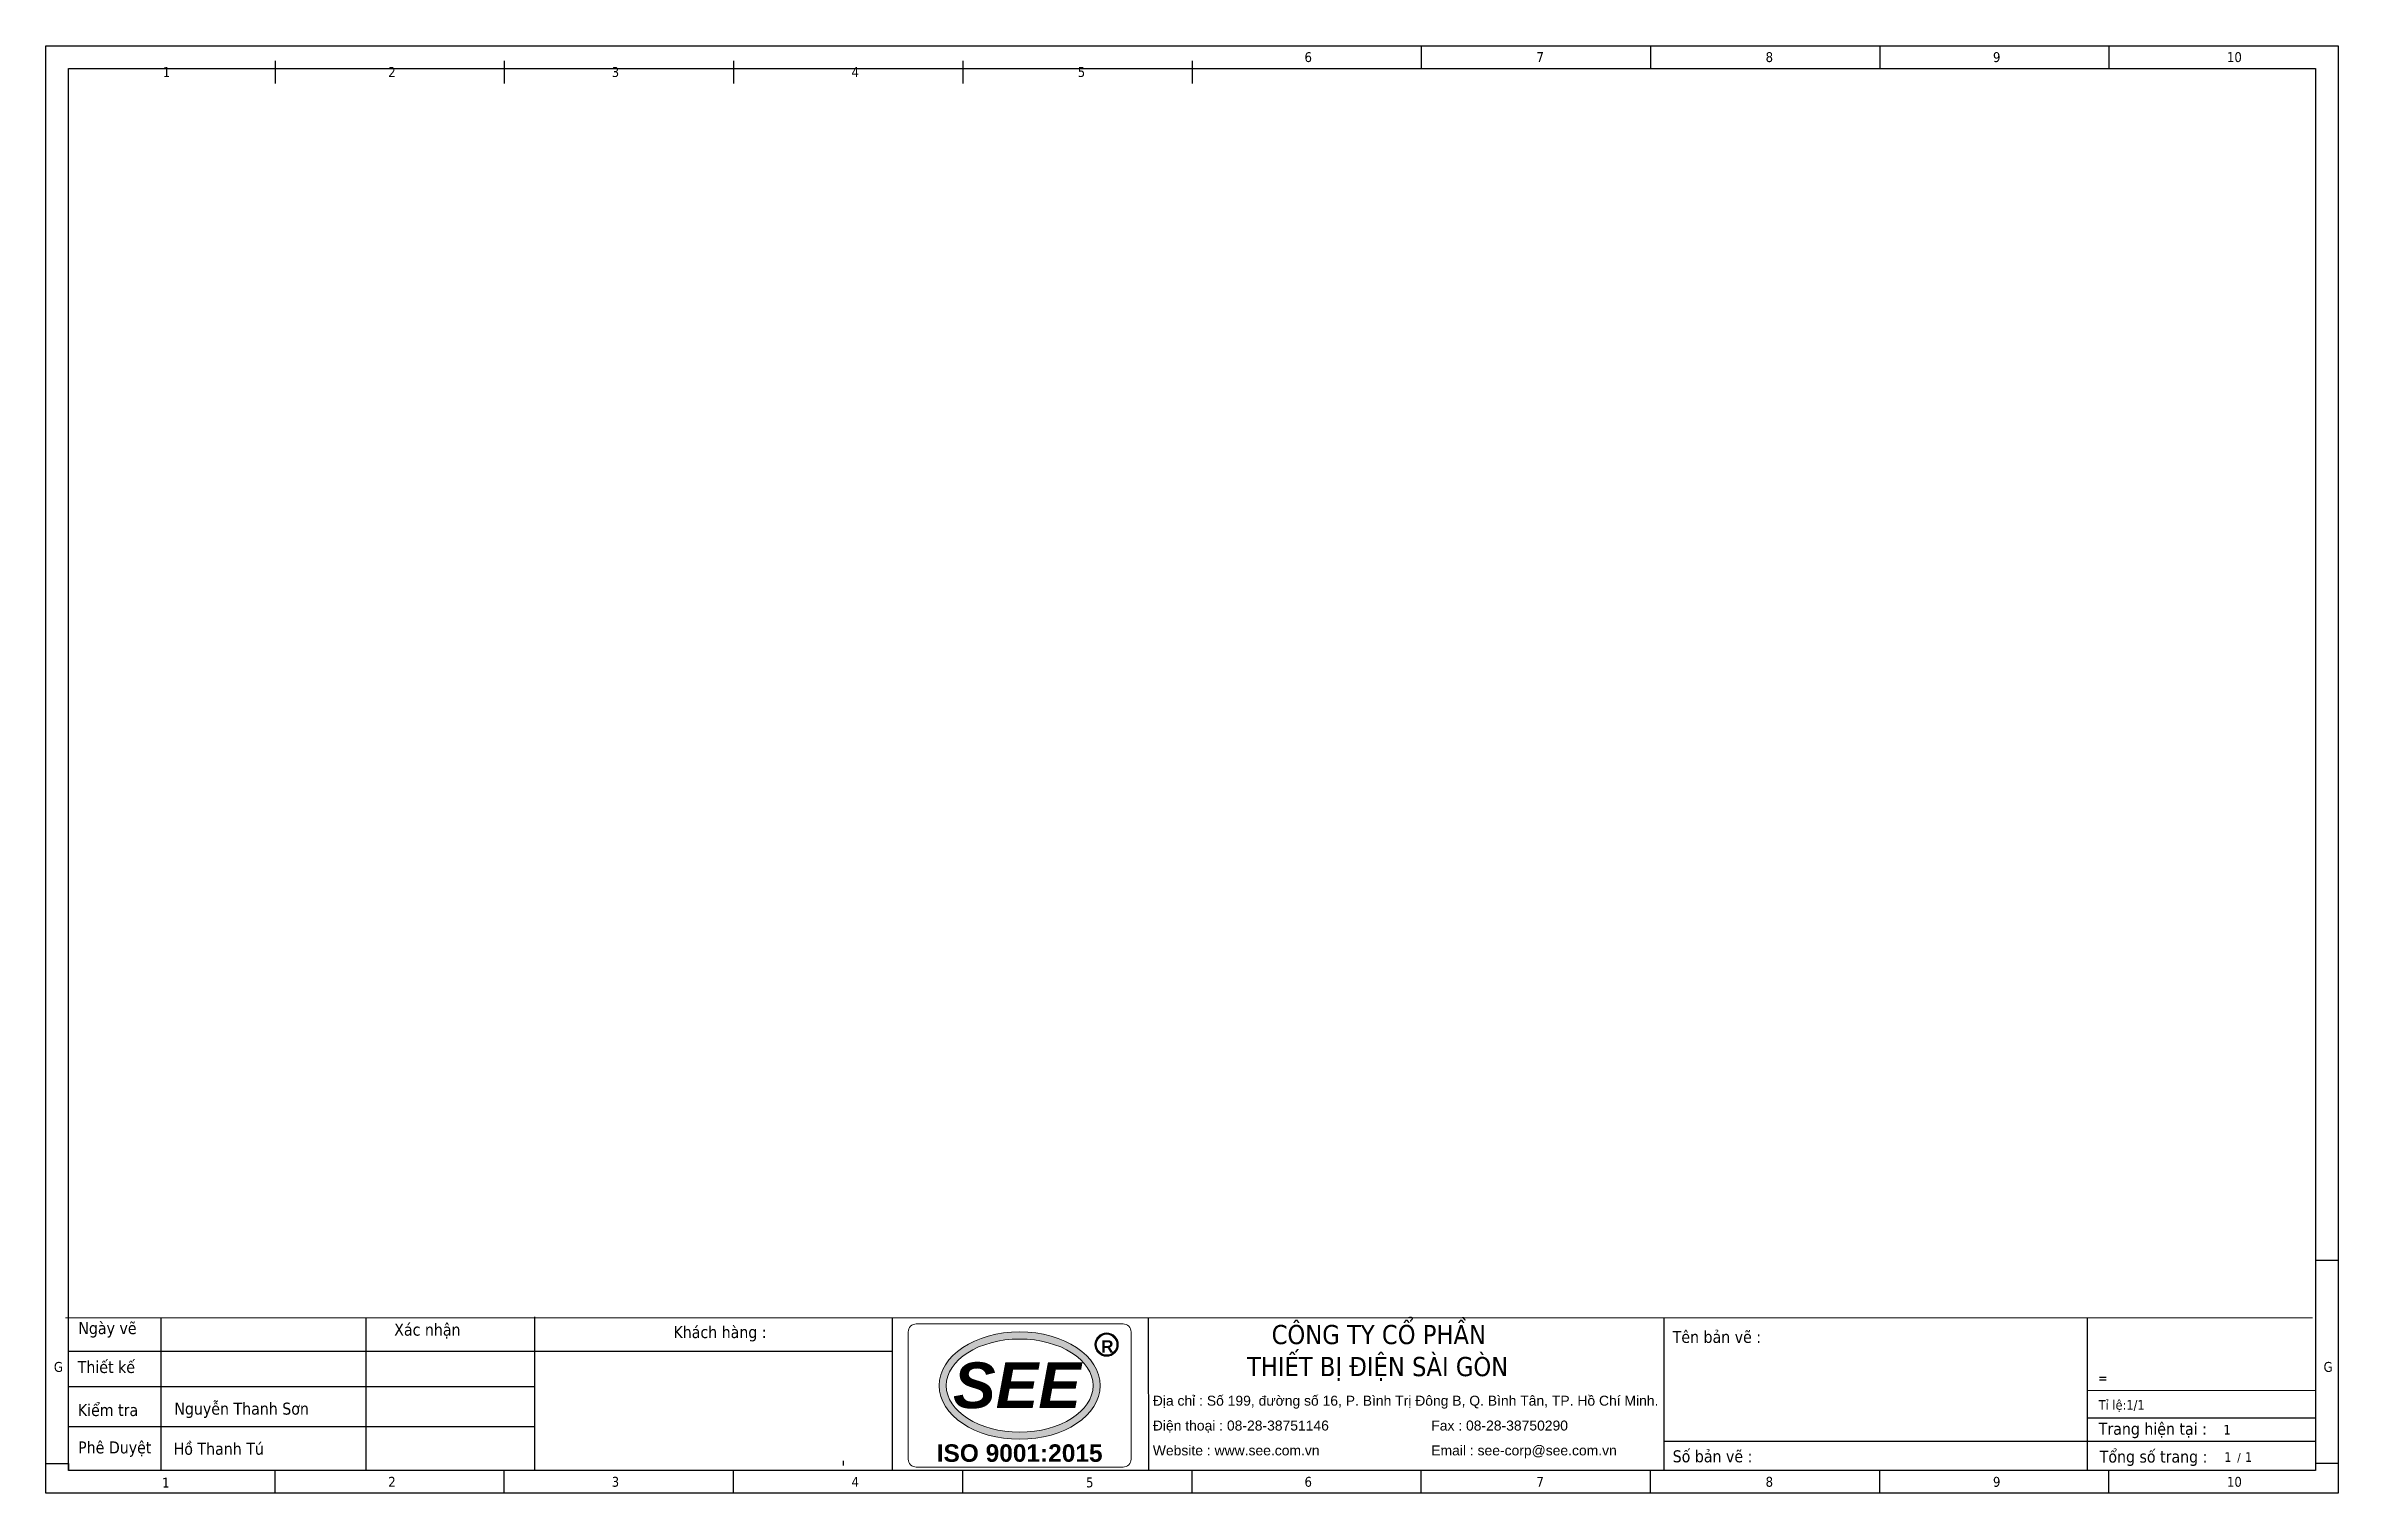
# Model space of a CAD drawing. Header units: millimetres. Extents: x 0 to 4610, y 0 to 2911.
import ezdxf
from ezdxf.enums import TextEntityAlignment as Align

# ---------------------------------------------------------------- set-up
doc = ezdxf.new("R2010")
doc.units = ezdxf.units.MM
for name, color, linetype, lineweight in [('0.P.KHUNG.TEN', 7, 'Continuous', 13), ('0.P.MAIN', 7, 'Continuous', 15), ('EPLAN201', 7, 'Continuous', 35)]:
    doc.layers.add(name, color=color, linetype=linetype, lineweight=lineweight)
doc.layers.add('0.P.TEXT', color=7, linetype='Continuous')
doc.layers.add('KHUNG TEN', color=7, linetype='Continuous')
doc.styles.add('00.TEXT.ANNO', font='arial.ttf', dxfattribs={"height": 2.5})
doc.styles.add('01.KHUNG.TEN.TEXT', font='arial.ttf', dxfattribs={"height": 2.2})
doc.styles.add('Note Text (ISO)', font='tahoma.ttf')
doc.styles.add('Tahoma', font='tahoma.ttf')
doc.styles.add('Tahoma_B', font='tahomabd.ttf')

# ---------------------------------------------------------------- blocks, each defined once
blk = doc.blocks.new('ds')
at = {"layer": '0.P.MAIN'}
h = blk.add_hatch(color=5, dxfattribs=at)
h.dxf.hatch_style = 1
edge = h.paths.add_edge_path()
edge.add_ellipse((37578.6, -50611.1), major_axis=(-162, 0), ratio=0.666667, start_angle=0, end_angle=360)
edge = h.paths.add_edge_path(flags=16)
edge.add_ellipse((37578.6, -50611.1), major_axis=(-147.6, 0), ratio=0.634146, start_angle=0, end_angle=360)
h = blk.add_hatch(color=5, dxfattribs=at)
h.dxf.hatch_style = 1
h.paths.add_polyline_path([(37730, -50528.7, 1), (37777, -50528.7, 1)])
h.paths.add_polyline_path([(37774.2, -50528.7, 1), (37732.8, -50528.7, 1)], flags=16)
at = {"layer": '0.P.KHUNG.TEN', "color": 5}
blk.add_lwpolyline([(37370.6, -50487.1), (37786.6, -50487.1, -0.414214), (37802.6, -50503.1), (37802.6, -50759.1, -0.414214), (37786.6, -50775.1), (37370.6, -50775.1, -0.414214), (37354.6, -50759.1), (37354.6, -50503.1, -0.414214)], format="xyb", close=True, dxfattribs=at)
for radius in [23.5, 20.7]:
    blk.add_circle((37753.5, -50528.7), radius, dxfattribs=at)
at = {"layer": '0.P.MAIN', "color": 5}
for major_axis, ratio in [((-162, 0), 0.666667), ((-147.6, 0), 0.634146)]:
    blk.add_ellipse((37578.6, -50611.1), major_axis=major_axis, ratio=ratio, dxfattribs=at)
at = {"layer": '0.P.TEXT', "attachment_point": 5}
for s, width, gutter_width, insert, char_height, style in [('\\pxsm1.5;{\\fArial|b1|i0|c0|p34;\\C5;R}', 51.198, 140, (37754.9, -50532.3), 24.64, '01.KHUNG.TEN.TEXT'), ('{\\fArial|b1|i1|c0|p34;\\C5;SEE}', 288.687, 500, (37573.2, -50611.1), 92, '00.TEXT.ANNO'), ('{\\fArial|b1|i0|c0|p34;\\C1;ISO 9001:2015}', 482.715, 200, (37578.6, -50747.1), 35.2, '01.KHUNG.TEN.TEXT')]:
    blk.add_mtext_dynamic_manual_height_columns(s, width=width, gutter_width=gutter_width, heights=[0], dxfattribs=dict(at, insert=insert, char_height=char_height, style=style))
blk = doc.blocks.new('kt12')
at = {"color": 3}
for p, q in [((11784.9, 13789.6), (11784.9, 16700.9)), ((11784.9, 16700.9), (16394.9, 16700.9)), ((14550.9, 16700.9), (14550.9, 16655.4)), ((15011.9, 16700.9), (15011.9, 16655.4)), ((15472.9, 16700.9), (15472.9, 16655.4)), ((15933.9, 16700.9), (15933.9, 16655.4)), ((16394.9, 16700.9), (16394.9, 13789.6)), ((11830.4, 13835.1), (11830.4, 16655.4)), ((11830.4, 16655.4), (16349.3, 16655.4)), ((12245.9, 16670.9), (12245.9, 16625.4)), ((12706.9, 16670.9), (12706.9, 16625.4)), ((13167.9, 16670.9), (13167.9, 16625.4)), ((13628.9, 16670.9), (13628.9, 16625.4)), ((14089.9, 16670.9), (14089.9, 16625.4)), ((16349.3, 16655.4), (16349.3, 13835.1)), ((16394.9, 14257.7), (16349.3, 14257.7)), ((11784.9, 13849.3), (11830.4, 13849.3)), ((11830.4, 13849.3), (11830.4, 13835.1)), ((16349.3, 13835.1), (11830.4, 13835.1)), ((12245.9, 13789.6), (12245.9, 13835.1)), ((12706.9, 13789.6), (12706.9, 13835.1)), ((13167.9, 13789.6), (13167.9, 13835.1)), ((13628.9, 13789.6), (13628.9, 13835.1)), ((14089.9, 13789.6), (14089.9, 13835.1)), ((14550.9, 13789.6), (14550.9, 13835.1)), ((15011.9, 13789.6), (15011.9, 13835.1)), ((15472.9, 13789.6), (15472.9, 13835.1)), ((15933.9, 13789.6), (15933.9, 13835.1)), ((16394.9, 13849.3), (16349.3, 13849.3)), ((16394.9, 13789.6), (11784.9, 13789.6))]:
    blk.add_line(p, q, dxfattribs=at)
for p, q in [((13487.2, 14142.6), (13487.2, 13835.1)), ((11830.4, 14075.4), (13487.2, 14075.4)), ((11830.4, 14004), (12768.5, 14004)), ((15890.8, 13996.2), (16349.3, 13996.5))]:
    blk.add_line(p, q)
at = {"layer": '0.P.MAIN'}
blk.add_line((11824.2, 14142.6), (16343.1, 14142.6), dxfattribs=at)
at = {"layer": 'EPLAN201', "color": 0, "linetype": 'Continuous', "lineweight": 25, "ltscale": 4}
for p, q in [((12017.1, 13835.1), (12017.1, 14142.6)), ((12429.1, 13835.1), (12429.1, 14142.6)), ((12768.5, 13836.5), (12768.5, 14144)), ((14002.8, 13835.1), (14002.7, 14142.6)), ((15039.5, 13835.1), (15039.5, 14142.6)), ((15890.9, 13835.1), (15890.7, 14142.6)), ((11831.1, 13923.4), (12768.5, 13923.5)), ((15890.8, 13941), (16349.3, 13941.1)), ((15040.9, 13893.9), (16349.3, 13893.9))]:
    blk.add_line(p, q, dxfattribs=at)
at = {"layer": 'KHUNG TEN', "color": 250, "true_color": 0x0f0f0f}
blk.add_line((13388.7, 13854.7), (13388.7, 13845.5), dxfattribs=at)
at = {"layer": '0.P.MAIN'}
blk.add_blockref('ds', (-23835.3, 64617.1), dxfattribs=at)
at = {"color": 3, "style": 'Note Text (ISO)'}
for s, height, p in [('6', 19.9, (14316.2, 16668.3)), ('8', 19.9, (15243.5, 16668.3)), ('9', 19.9, (15700.7, 16668.3)), ('10', 19.92, (16171.3, 16668.3)), ('1', 19.9, (12020, 16638.3)), ('2', 19.9, (12473.5, 16638.3)), ('3', 19.9, (12922.9, 16638.3)), ('4', 19.9, (13405.3, 16638.3)), ('5', 19.9, (13860, 16638.3)), ('7', 19.9, (14782.7, 16668.3)), ('G', 19.9, (11801.1, 14033.6)), ('G', 19.9, (16365.6, 14033.6)), ('1', 19.9, (12018.7, 13800.8)), ('2', 19.9, (12473.5, 13802.5)), ('3', 19.9, (12922.9, 13802.5)), ('4', 19.9, (13405.3, 13802.5)), ('5', 19.9, (13876.7, 13801.3)), ('6', 19.9, (14316.2, 13802.5)), ('7', 19.9, (14782.7, 13802.5)), ('8', 19.9, (15243.5, 13802.5)), ('9', 19.9, (15700.7, 13802.5)), ('10', 19.92, (16171.3, 13802.5))]:
    blk.add_text(s, height=height, dxfattribs=at).set_placement(p)
at = {"color": 7, "style": 'Tahoma'}
for s, height, p in [('Ngày vẽ', 24.15, (11850.2, 14133.6)), ('Xác nhận', 24.15, (12485.5, 14130.6)), ('Khách hàng :', 24.149, (13047.1, 14125.7)), ('Tên bản vẽ :', 24.149, (15056.6, 14116)), ('Thiết kế', 24.15, (11849, 14055.5)), ('Kiểm tra', 24.15, (11849.3, 13968.9)), ('Nguyễn Thanh Sơn', 24.149, (12043.3, 13971.7)), ('Phê Duyệt', 24.15, (11849.8, 13893.7)), ('Hồ Thanh Tú', 24.149, (12041.9, 13891))]:
    blk.add_text(s, height=height, dxfattribs=at).set_placement(p, align=Align.TOP_LEFT)
at = {"color": 1, "style": 'Tahoma_B'}
for s, p in [('CÔNG TY CỔ PHẦN ', (14250, 14128)), ('THIẾT BỊ ĐIỆN SÀI GÒN', (14200.4, 14063.6))]:
    blk.add_text(s, height=38.638, dxfattribs=at).set_placement(p, align=Align.TOP_LEFT)
at = {"layer": '0.P.TEXT', "insert": (14011.1, 13922.6), "char_height": 20, "attachment_point": 4, "style": '00.TEXT.ANNO'}
blk.add_mtext_dynamic_manual_height_columns('\\pxsm1.5;Địa chỉ : Số 199, đường số 16, P. Bình Trị Đông B, Q. Bình Tân, TP. Hồ Chí Minh.\\PĐiện thoại : 08-28-38751146^I^I^IFax : 08-28-38750290\\PWebsite : www.see.com.vn^I^I^IEmail : see-corp@see.com.vn', width=1068.254, gutter_width=100, heights=[0], dxfattribs=at)
at = {"layer": 'EPLAN201', "color": 0, "style": 'Tahoma'}
for s, height, p in [('=', 19.3, (15912.1, 14011.6)), ('Tỉ lệ:1/1', 19.32, (15913.4, 13957.4)), ('Trang hiện tại :', 24.149, (15913.4, 13907)), ('1', 19.3, (16164.5, 13907.6)), ('Số bản vẽ :', 24.149, (15056.6, 13851.7)), ('Tổng số trang :', 24.149, (15915.4, 13851.1)), ('1', 19.3, (16166, 13852.6)), ('1', 19.3, (16207.5, 13852.6))]:
    blk.add_text(s, height=height, dxfattribs=at).set_placement(p)
blk.add_text('/', height=17.4, dxfattribs=at).set_placement((16195.4, 13853.1), align=Align.CENTER)

msp = doc.modelspace()

# ---------------------------------------------------------------- block references
msp.add_blockref('kt12', (-11784.9, -13789.6))

doc.saveas('drawing.dxf')
